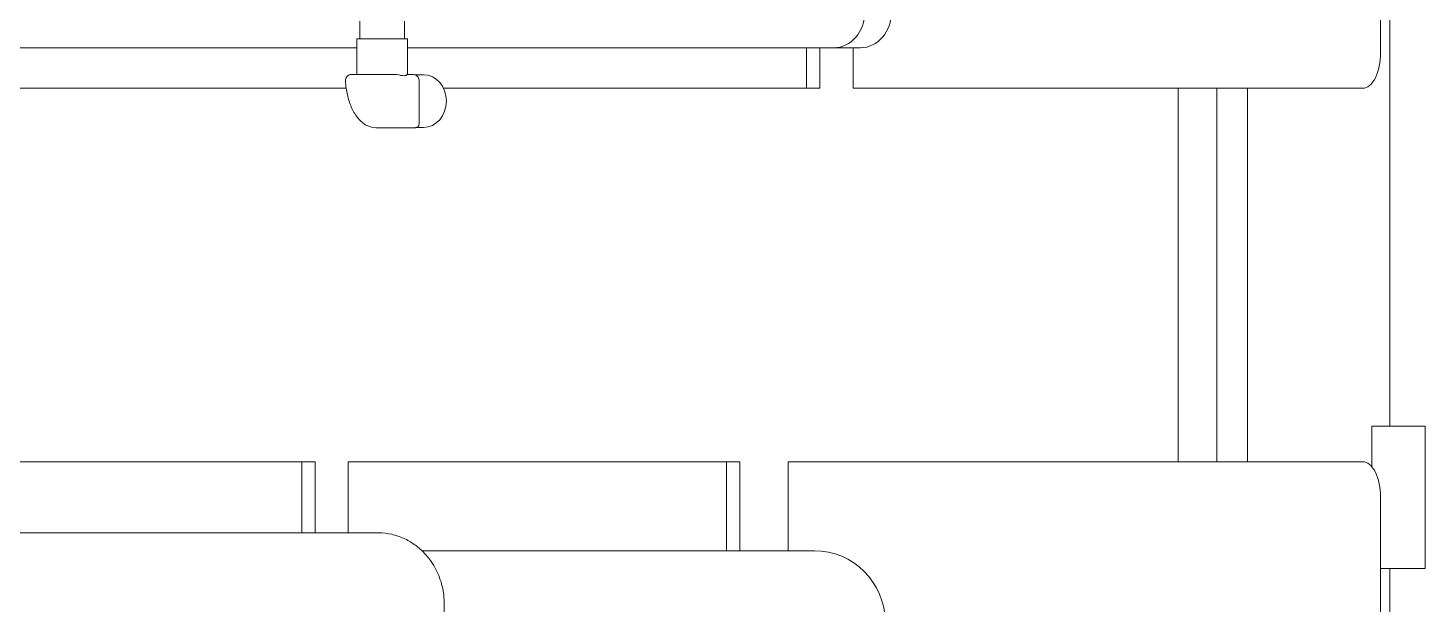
# Model space of a CAD drawing. Header units: inches. Extents: x 12 to 318, y 5 to 204.
# Drawn here: x 235.28 to 245.11, y 75.32 to 79.37 of the extents above; entities that cross this region are included whole.
import ezdxf

# ---------------------------------------------------------------- set-up
doc = ezdxf.new("R2010")
doc.units = ezdxf.units.IN
doc.header["$LTSCALE"] = 9.5
doc.header["$MEASUREMENT"] = 0
doc.layers.add('Visible', color=7, linetype='Continuous', lineweight=18)

msp = doc.modelspace()

# ---------------------------------------------------------------- linework, layer by layer
at = {"layer": 'Visible'}
for p, q in [((244.857142, 76.566313), (244.857142, 79.707349)), ((244.792654, 79.191313), (244.792654, 79.630003)), ((237.614395, 79.413778), (237.614395, 79.288778)), ((237.928356, 79.413778), (237.928356, 79.288778)), ((237.593877, 79.226313), (232.211517, 79.226313)), ((237.948875, 79.288778), (237.593877, 79.288778)), ((237.593877, 79.288778), (237.593877, 79.038778)), ((237.948875, 79.288778), (237.948875, 79.038129)), ((240.948929, 79.226313), (237.948875, 79.226313)), ((240.755377, 78.941313), (240.755377, 79.226313)), ((240.849127, 79.226313), (240.849127, 78.941313)), ((240.948929, 79.226313), (241.136429, 79.226313)), ((241.084467, 79.226313), (241.084467, 78.941313)), ((237.662988, 79.038778), (237.558071, 79.038778)), ((237.808755, 79.038778), (237.703838, 79.038778)), ((237.84534, 79.038778), (237.808755, 79.038778)), ((237.985333, 79.038778), (237.948875, 79.038778)), ((238.00033, 79.036538), (238.062492, 79.036538)), ((232.465352, 78.941313), (237.518211, 78.941313)), ((238.031583, 78.992528), (238.031583, 78.693845)), ((238.20271, 78.941313), (240.755377, 78.941313)), ((240.849127, 78.941313), (240.755377, 78.941313)), ((241.084467, 78.941313), (242.36909, 78.941313)), ((242.966726, 78.941313), (242.36909, 78.941313)), ((242.966726, 78.941313), (244.667654, 78.941313)), ((243.369595, 76.316313), (243.369595, 78.941313)), ((243.369598, 78.941313), (243.369598, 76.316313)), ((243.640636, 76.316313), (243.640636, 78.941313)), ((243.857142, 78.941313), (243.857142, 76.316313)), ((237.729918, 78.663778), (238.000456, 78.663778)), ((238.01286, 78.666018), (238.062492, 78.666018)), ((244.732142, 76.566313), (245.105593, 76.566313)), ((244.732142, 76.566313), (244.732142, 76.280474)), ((245.105593, 76.566313), (245.105593, 75.566313)), ((237.206838, 76.316313), (233.218791, 76.316313)), ((237.206838, 75.816313), (237.206838, 76.316313)), ((237.206838, 76.316313), (237.300588, 76.316313)), ((237.300588, 76.316313), (237.300588, 75.816313)), ((240.192461, 76.316313), (237.531598, 76.316313)), ((237.531598, 76.316313), (237.531598, 75.816313)), ((240.192461, 75.691313), (240.192461, 76.316313)), ((240.192461, 76.316313), (240.286211, 76.316313)), ((240.286211, 76.316313), (240.286211, 75.691313)), ((242.36909, 76.316313), (240.625474, 76.316313)), ((240.625474, 76.316313), (240.625474, 75.691313)), ((242.36909, 76.316313), (242.966726, 76.316313)), ((244.667654, 76.316313), (242.966726, 76.316313)), ((244.792654, 75.102874), (244.792654, 76.066313)), ((237.616625, 75.816313), (225.059256, 75.816313)), ((237.749563, 75.816313), (237.616625, 75.816313)), ((240.808612, 75.691313), (238.050814, 75.691313)), ((244.792654, 75.566313), (245.105593, 75.566313)), ((244.857142, 75.054446), (244.857142, 75.566313)), ((238.208131, 58.566313), (238.208131, 75.316313))]:
    msp.add_line(p, q, dxfattribs=at)
msp.add_arc((240.808612, 75.191313), 0.5, 0, 90, dxfattribs=at)
for centre, major_axis, ratio, start_param, end_param in [((240.948929, 79.476313), (0, -0.25), 0.8660254, 0, 1.57079633), ((241.136429, 79.476313), (0, -0.25), 0.8660254, 0, 1.57079633), ((244.667654, 79.191313), (0, -0.25), 0.5, 0, 1.57079633), ((238.062492, 78.851278), (0, -0.18526), 0.8660254, 0, 3.14159265), ((244.667654, 76.066313), (0, 0.25), 0.5, 4.71238898, 6.28318531)]:
    msp.add_ellipse(centre, major_axis=major_axis, ratio=ratio, start_param=start_param, end_param=end_param, dxfattribs=at)
for points, knots in [([(237.512869, 78.99053), (237.512608, 78.994215), (237.512701, 78.99816), (237.514138, 79.006594), (237.515511, 79.011131), (237.520136, 79.019943), (237.523341, 79.024181), (237.53102, 79.030917), (237.535259, 79.033502), (237.544311, 79.037185), (237.549206, 79.038244), (237.555312, 79.038727), (237.556704, 79.038778), (237.558071, 79.038778)], [-0.0996467033, -0.0996467033, -0.0996467033, -0.0996467033, -0.0797173627, -0.0797173627, -0.059788022, -0.059788022, -0.0404369291, -0.0404369291, -0.0233806816, -0.0233806816, -0.0053942126, -0.0053942126, 0, 0, 0, 0]), ([(237.662988, 79.038778), (237.669387, 79.03882), (237.676012, 79.038737), (237.682626, 79.038737), (237.689241, 79.038737), (237.696395, 79.03882), (237.703838, 79.038778)], [1.118517942, 1.118517942, 1.118517942, 1.118517942, 1.176718059, 1.176718059, 1.176718059, 1.234918175, 1.234918175, 1.234918175, 1.234918175]), ([(237.84534, 79.038778), (237.854534, 79.038781), (237.863488, 79.037959), (237.893486, 79.033945), (237.912015, 79.0295), (237.925094, 79.0295), (237.938174, 79.0295), (237.946258, 79.033945), (237.948691, 79.037339), (237.948873, 79.037791), (237.948873, 79.03813)], [2.000751798, 2.000751798, 2.000751798, 2.000751798, 2.079672535, 2.079672535, 2.279000165, 2.279000165, 2.279000165, 2.478327794, 2.478327794, 2.514238801, 2.514238801, 2.514238801, 2.514238801]), ([(238.031583, 78.992528), (238.031583, 78.996911), (238.031056, 79.001488), (238.028471, 79.010727), (238.026386, 79.015389), (238.020615, 79.023729), (238.016997, 79.027401), (238.008938, 79.033144), (238.004544, 79.035233), (237.995539, 79.038023), (237.990934, 79.038668), (237.986123, 79.038774), (237.985727, 79.038778), (237.985333, 79.038778)], [-1.04719755, -1.04719755, -1.04719755, -1.04719755, -0.83775804, -0.83775804, -0.62831853, -0.62831853, -0.42703691, -0.42703691, -0.2282757, -0.2282757, -0.01883619, -0.01883619, 0, 0, 0, 0]), ([(237.512869, 78.99053), (237.515172, 78.958015), (237.519812, 78.926032), (237.533659, 78.865122), (237.542852, 78.8362), (237.565815, 78.783067), (237.579556, 78.758828), (237.612386, 78.716555), (237.631566, 78.698383), (237.67558, 78.672496), (237.70038, 78.664581), (237.72718, 78.663798), (237.728549, 78.663778), (237.729918, 78.663778)], [1.71152429, 1.71152429, 1.71152429, 1.71152429, 1.99753796, 1.99753796, 2.28355164, 2.28355164, 2.56956531, 2.56956531, 2.85557898, 2.85557898, 3.12698871, 3.12698871, 3.14159265, 3.14159265, 3.14159265, 3.14159265]), ([(238.031583, 78.693845), (238.031583, 78.690643), (238.031034, 78.687371), (238.029085, 78.681438), (238.027682, 78.678833), (238.024415, 78.67412), (238.022556, 78.672285), (238.018495, 78.668855), (238.016557, 78.667785), (238.012214, 78.665607), (238.01058, 78.665184), (238.007002, 78.664224), (238.005966, 78.664134), (238.004273, 78.663926), (238.003734, 78.663888), (238.002753, 78.663824), (238.002374, 78.66381), (238.001667, 78.663788), (238.001365, 78.663784), (238.000862, 78.663779), (238.000655, 78.663778), (238.000456, 78.663778)], [0.0430406362, 0.0430406362, 0.0430406362, 0.0430406362, 0.0434898537, 0.0434898537, 0.0439623928, 0.0439623928, 0.0445596211, 0.0445596211, 0.0454601413, 0.0454601413, 0.0470974462, 0.0470974462, 0.0501170551, 0.0501170551, 0.0531762755, 0.0531762755, 0.0568948483, 0.0568948483, 0.0612500798, 0.0612500798, 0.0648167937, 0.0648167937, 0.0648167937, 0.0648167937]), ([(238.116476, 75.614442), (238.100322, 75.637809), (238.08217, 75.659823), (238.04222, 75.700421), (238.020422, 75.719004), (237.973582, 75.752012), (237.948536, 75.76644), (237.895662, 75.79033), (237.867831, 75.799793), (237.810038, 75.812786), (237.780062, 75.816313), (237.749563, 75.816313)], [0, 0, 0, 0, 0.114418285, 0.114418285, 0.228836571, 0.228836571, 0.343254856, 0.343254856, 0.457673142, 0.457673142, 0.572091427, 0.572091427, 0.572091427, 0.572091427]), ([(238.208131, 75.316313), (238.208131, 75.337265), (238.206909, 75.358216), (238.202019, 75.399871), (238.198351, 75.420574), (238.188568, 75.461474), (238.182453, 75.481672), (238.167777, 75.521288), (238.159216, 75.540707), (238.139662, 75.578466), (238.128668, 75.596806), (238.116476, 75.614442)], [6.283185307, 6.283185307, 6.283185307, 6.283185307, 6.417920231, 6.417920231, 6.552655155, 6.552655155, 6.68739008, 6.68739008, 6.822125004, 6.822125004, 6.956859928, 6.956859928, 6.956859928, 6.956859928])]:
    msp.add_open_spline(points, degree=3, knots=knots, dxfattribs=at)

doc.saveas('drawing.dxf')
